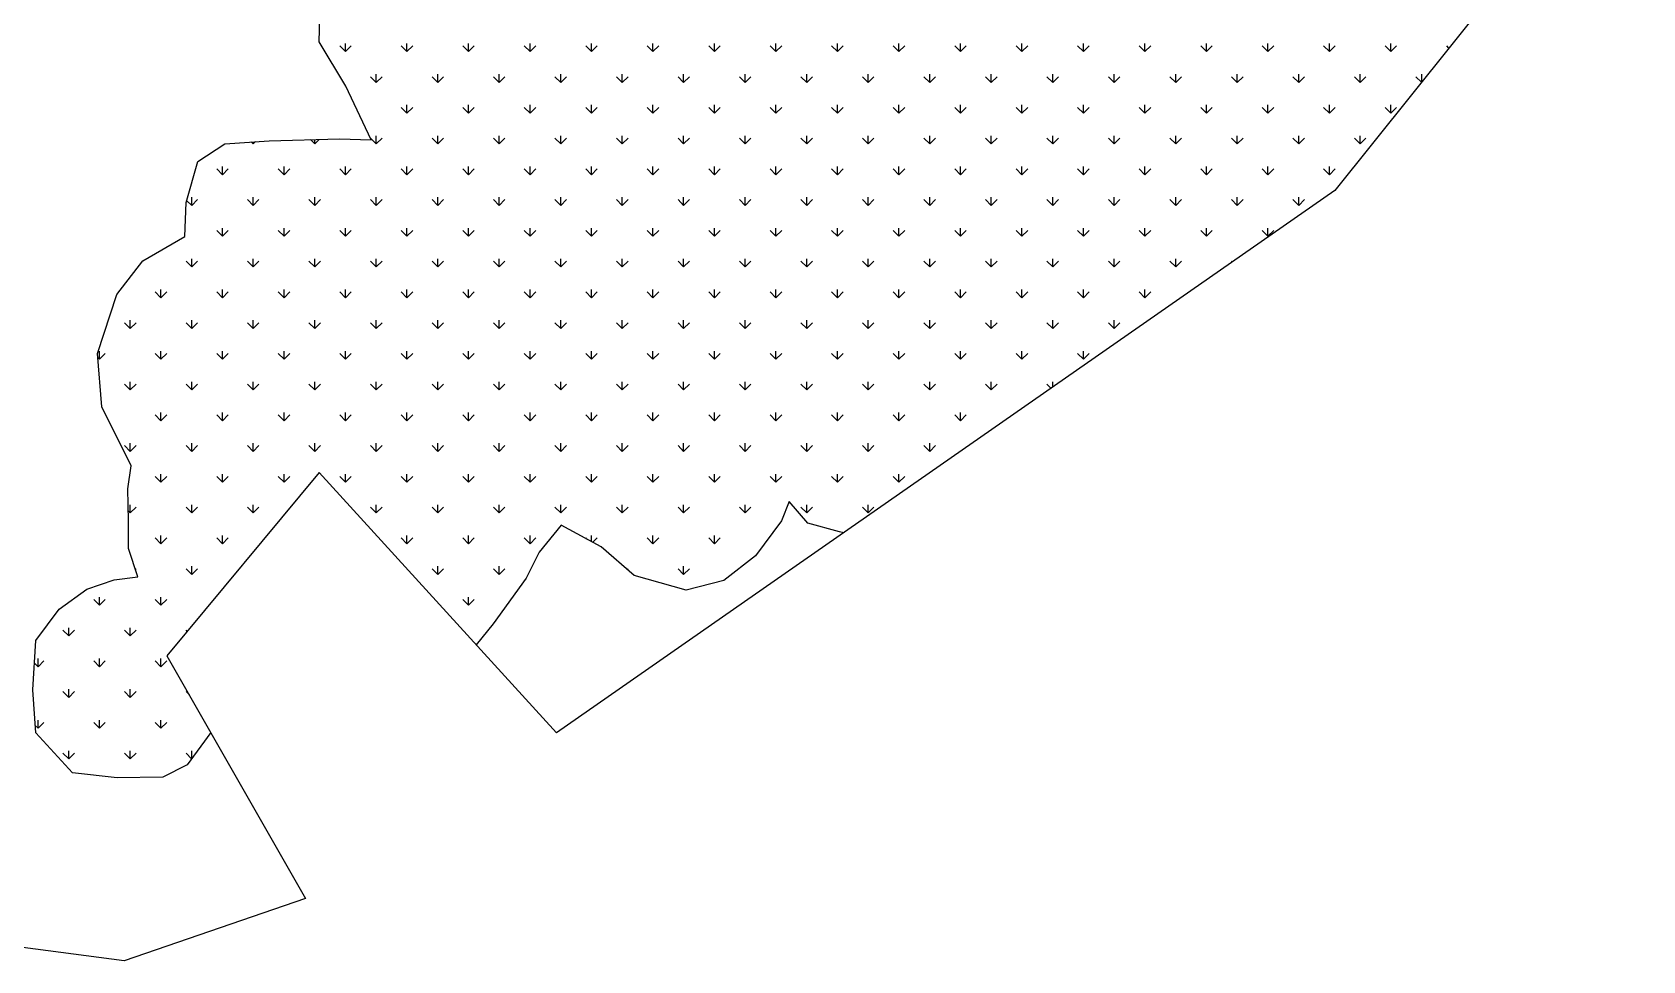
# Model space of a CAD drawing. Header units: feet. Extents: x 359135 to 361265, y 1738813 to 1741261.
# Drawn here: x 360154 to 361265, y 1738813 to 1739454 of the extents above; entities that cross this region are included whole.
import ezdxf

# ---------------------------------------------------------------- set-up
doc = ezdxf.new("R2010")
doc.units = ezdxf.units.FT
doc.header["$MEASUREMENT"] = 0
doc.layers.add('MANGROOVES', color=112, linetype='Continuous')

msp = doc.modelspace()

# ---------------------------------------------------------------- linework, layer by layer
at = {"color": 3}
msp.add_lwpolyline([(360600.1, 1740093.9), (360748.4, 1739960.6), (360781.4, 1739954.8), (360926.2, 1739869.4), (360984.5, 1739871.5), (360987.5, 1739793.9), (361012.6, 1739676.1), (361113.5, 1739676.6), (361122.2, 1739659.5), (361264.9, 1739609.8), (361052.4, 1739344.5), (360515.4, 1738970.3), (360351.7, 1739150), (360246.7, 1739023.5), (360342.2, 1738856.1), (360217.3, 1738813.1), (360047.4, 1738835.5)], dxfattribs=at)
at = {"layer": 'MANGROOVES', "linetype": 'Continuous'}
for p, q in [((360369.9, 1739440.3), (360365.9, 1739444.2)), ((360369.9, 1739440.3), (360369.9, 1739445.9)), ((360369.9, 1739440.3), (360373.9, 1739444.2)), ((360412.3, 1739440.3), (360408.3, 1739444.2)), ((360412.3, 1739440.3), (360412.3, 1739445.9)), ((360412.3, 1739440.3), (360416.3, 1739444.2)), ((360454.8, 1739440.3), (360450.8, 1739444.2)), ((360454.8, 1739440.3), (360454.8, 1739445.9)), ((360454.8, 1739440.3), (360458.7, 1739444.2)), ((360497.2, 1739440.3), (360493.2, 1739444.2)), ((360497.2, 1739440.3), (360497.2, 1739445.9)), ((360497.2, 1739440.3), (360501.2, 1739444.2)), ((360539.6, 1739440.3), (360535.6, 1739444.2)), ((360539.6, 1739440.3), (360539.6, 1739445.9)), ((360539.6, 1739440.3), (360543.6, 1739444.2)), ((360582, 1739440.3), (360578.1, 1739444.2)), ((360582, 1739440.3), (360582, 1739445.9)), ((360582, 1739440.3), (360586, 1739444.2)), ((360624.5, 1739440.3), (360620.5, 1739444.2)), ((360624.5, 1739440.3), (360624.5, 1739445.9)), ((360624.5, 1739440.3), (360628.4, 1739444.2)), ((360666.9, 1739440.3), (360662.9, 1739444.2)), ((360666.9, 1739440.3), (360666.9, 1739445.9)), ((360666.9, 1739440.3), (360670.9, 1739444.2)), ((360709.3, 1739440.3), (360705.3, 1739444.2)), ((360709.3, 1739440.3), (360709.3, 1739445.9)), ((360709.3, 1739440.3), (360713.3, 1739444.2)), ((360751.7, 1739440.3), (360747.8, 1739444.2)), ((360751.7, 1739440.3), (360751.7, 1739445.9)), ((360751.7, 1739440.3), (360755.7, 1739444.2)), ((360794.2, 1739440.3), (360790.2, 1739444.2)), ((360794.2, 1739440.3), (360794.2, 1739445.9)), ((360794.2, 1739440.3), (360798.1, 1739444.2)), ((360836.6, 1739440.3), (360832.6, 1739444.2)), ((360836.6, 1739440.3), (360836.6, 1739445.9)), ((360836.6, 1739440.3), (360840.6, 1739444.2)), ((360879, 1739440.3), (360875, 1739444.2)), ((360879, 1739440.3), (360879, 1739445.9)), ((360879, 1739440.3), (360883, 1739444.2)), ((360921.4, 1739440.3), (360917.5, 1739444.2)), ((360921.4, 1739440.3), (360921.4, 1739445.9)), ((360921.4, 1739440.3), (360925.4, 1739444.2)), ((360963.9, 1739440.3), (360959.9, 1739444.2)), ((360963.9, 1739440.3), (360963.9, 1739445.9)), ((360963.9, 1739440.3), (360967.8, 1739444.2)), ((361006.3, 1739440.3), (361002.3, 1739444.2)), ((361006.3, 1739440.3), (361006.3, 1739445.9)), ((361006.3, 1739440.3), (361010.3, 1739444.2)), ((361048.7, 1739440.3), (361044.7, 1739444.2)), ((361048.7, 1739440.3), (361048.7, 1739445.9)), ((361048.7, 1739440.3), (361052.7, 1739444.2)), ((361091.1, 1739440.3), (361087.2, 1739444.2)), ((361091.1, 1739440.3), (361091.1, 1739445.9)), ((361091.1, 1739440.3), (361095.1, 1739444.2)), ((361131.1, 1739442.7), (361129.6, 1739444.2)), ((361133.6, 1739445.9), (361133.6, 1739445.9)), ((360391.1, 1739419), (360387.1, 1739423)), ((360391.1, 1739419), (360391.1, 1739424.7)), ((360391.1, 1739419), (360395.1, 1739423)), ((360433.5, 1739419), (360429.6, 1739423)), ((360433.5, 1739419), (360433.5, 1739424.7)), ((360433.5, 1739419), (360437.5, 1739423)), ((360476, 1739419), (360472, 1739423)), ((360476, 1739419), (360476, 1739424.7)), ((360476, 1739419), (360479.9, 1739423)), ((360518.4, 1739419), (360514.4, 1739423)), ((360518.4, 1739419), (360518.4, 1739424.7)), ((360518.4, 1739419), (360522.4, 1739423)), ((360560.8, 1739419), (360556.8, 1739423)), ((360560.8, 1739419), (360560.8, 1739424.7)), ((360560.8, 1739419), (360564.8, 1739423)), ((360603.2, 1739419), (360599.3, 1739423)), ((360603.2, 1739419), (360603.2, 1739424.7)), ((360603.2, 1739419), (360607.2, 1739423)), ((360645.7, 1739419), (360641.7, 1739423)), ((360645.7, 1739419), (360645.7, 1739424.7)), ((360645.7, 1739419), (360649.6, 1739423)), ((360688.1, 1739419), (360684.1, 1739423)), ((360688.1, 1739419), (360688.1, 1739424.7)), ((360688.1, 1739419), (360692.1, 1739423)), ((360730.5, 1739419), (360726.5, 1739423)), ((360730.5, 1739419), (360730.5, 1739424.7)), ((360730.5, 1739419), (360734.5, 1739423)), ((360773, 1739419), (360769, 1739423)), ((360773, 1739419), (360773, 1739424.7)), ((360773, 1739419), (360776.9, 1739423)), ((360815.4, 1739419), (360811.4, 1739423)), ((360815.4, 1739419), (360815.4, 1739424.7)), ((360815.4, 1739419), (360819.4, 1739423)), ((360857.8, 1739419), (360853.8, 1739423)), ((360857.8, 1739419), (360857.8, 1739424.7)), ((360857.8, 1739419), (360861.8, 1739423)), ((360900.2, 1739419), (360896.3, 1739423)), ((360900.2, 1739419), (360900.2, 1739424.7)), ((360900.2, 1739419), (360904.2, 1739423)), ((360942.7, 1739419), (360938.7, 1739423)), ((360942.7, 1739419), (360942.7, 1739424.7)), ((360942.7, 1739419), (360946.6, 1739423)), ((360985.1, 1739419), (360981.1, 1739423)), ((360985.1, 1739419), (360985.1, 1739424.7)), ((360985.1, 1739419), (360989.1, 1739423)), ((361027.5, 1739419), (361023.5, 1739423)), ((361027.5, 1739419), (361027.5, 1739424.7)), ((361027.5, 1739419), (361031.5, 1739423)), ((361069.9, 1739419), (361066, 1739423)), ((361069.9, 1739419), (361069.9, 1739424.7)), ((361069.9, 1739419), (361073.9, 1739423)), ((361112.2, 1739419.2), (361108.4, 1739423)), ((361112.4, 1739419.4), (361112.4, 1739424.7)), ((360412.3, 1739397.8), (360408.3, 1739401.8)), ((360412.3, 1739397.8), (360412.3, 1739403.5)), ((360412.3, 1739397.8), (360416.3, 1739401.8)), ((360454.8, 1739397.8), (360450.8, 1739401.8)), ((360454.8, 1739397.8), (360454.8, 1739403.5)), ((360454.8, 1739397.8), (360458.7, 1739401.8)), ((360497.2, 1739397.8), (360493.2, 1739401.8)), ((360497.2, 1739397.8), (360497.2, 1739403.5)), ((360497.2, 1739397.8), (360501.2, 1739401.8)), ((360539.6, 1739397.8), (360535.6, 1739401.8)), ((360539.6, 1739397.8), (360539.6, 1739403.5)), ((360539.6, 1739397.8), (360543.6, 1739401.8)), ((360582, 1739397.8), (360578.1, 1739401.8)), ((360582, 1739397.8), (360582, 1739403.5)), ((360582, 1739397.8), (360586, 1739401.8)), ((360624.5, 1739397.8), (360620.5, 1739401.8)), ((360624.5, 1739397.8), (360624.5, 1739403.5)), ((360624.5, 1739397.8), (360628.4, 1739401.8)), ((360666.9, 1739397.8), (360662.9, 1739401.8)), ((360666.9, 1739397.8), (360666.9, 1739403.5)), ((360666.9, 1739397.8), (360670.9, 1739401.8)), ((360709.3, 1739397.8), (360705.3, 1739401.8)), ((360709.3, 1739397.8), (360709.3, 1739403.5)), ((360709.3, 1739397.8), (360713.3, 1739401.8)), ((360751.7, 1739397.8), (360747.8, 1739401.8)), ((360751.7, 1739397.8), (360751.7, 1739403.5)), ((360751.7, 1739397.8), (360755.7, 1739401.8)), ((360794.2, 1739397.8), (360790.2, 1739401.8)), ((360794.2, 1739397.8), (360794.2, 1739403.5)), ((360794.2, 1739397.8), (360798.1, 1739401.8)), ((360836.6, 1739397.8), (360832.6, 1739401.8)), ((360836.6, 1739397.8), (360836.6, 1739403.5)), ((360836.6, 1739397.8), (360840.6, 1739401.8)), ((360879, 1739397.8), (360875, 1739401.8)), ((360879, 1739397.8), (360879, 1739403.5)), ((360879, 1739397.8), (360883, 1739401.8)), ((360921.4, 1739397.8), (360917.5, 1739401.8)), ((360921.4, 1739397.8), (360921.4, 1739403.5)), ((360921.4, 1739397.8), (360925.4, 1739401.8)), ((360963.9, 1739397.8), (360959.9, 1739401.8)), ((360963.9, 1739397.8), (360963.9, 1739403.5)), ((360963.9, 1739397.8), (360967.8, 1739401.8)), ((361006.3, 1739397.8), (361002.3, 1739401.8)), ((361006.3, 1739397.8), (361006.3, 1739403.5)), ((361006.3, 1739397.8), (361010.3, 1739401.8)), ((361048.7, 1739397.8), (361044.7, 1739401.8)), ((361048.7, 1739397.8), (361048.7, 1739403.5)), ((361048.7, 1739397.8), (361052.7, 1739401.8)), ((361091.1, 1739397.8), (361087.2, 1739401.8)), ((361091.1, 1739397.8), (361091.1, 1739403.5)), ((361091.1, 1739397.8), (361095.1, 1739401.8)), ((360306.3, 1739376.6), (360304.9, 1739378)), ((360306.3, 1739376.6), (360307.8, 1739378.2)), ((360306.3, 1739376.6), (360306.3, 1739378.1)), ((360348.7, 1739376.6), (360345.7, 1739379.6)), ((360348.7, 1739376.6), (360351.8, 1739379.7)), ((360348.7, 1739376.6), (360348.7, 1739379.6)), ((360391.1, 1739376.6), (360387.1, 1739380.6)), ((360391.1, 1739376.6), (360391.1, 1739382.2)), ((360391.1, 1739376.6), (360395.1, 1739380.6)), ((360433.5, 1739376.6), (360429.6, 1739380.6)), ((360433.5, 1739376.6), (360433.5, 1739382.2)), ((360433.5, 1739376.6), (360437.5, 1739380.6)), ((360476, 1739376.6), (360472, 1739380.6)), ((360476, 1739376.6), (360476, 1739382.2)), ((360476, 1739376.6), (360479.9, 1739380.6)), ((360518.4, 1739376.6), (360514.4, 1739380.6)), ((360518.4, 1739376.6), (360518.4, 1739382.2)), ((360518.4, 1739376.6), (360522.4, 1739380.6)), ((360560.8, 1739376.6), (360556.8, 1739380.6)), ((360560.8, 1739376.6), (360560.8, 1739382.2)), ((360560.8, 1739376.6), (360564.8, 1739380.6)), ((360603.2, 1739376.6), (360599.3, 1739380.6)), ((360603.2, 1739376.6), (360603.2, 1739382.2)), ((360603.2, 1739376.6), (360607.2, 1739380.6)), ((360645.7, 1739376.6), (360641.7, 1739380.6)), ((360645.7, 1739376.6), (360645.7, 1739382.2)), ((360645.7, 1739376.6), (360649.6, 1739380.6)), ((360688.1, 1739376.6), (360684.1, 1739380.6)), ((360688.1, 1739376.6), (360688.1, 1739382.2)), ((360688.1, 1739376.6), (360692.1, 1739380.6)), ((360730.5, 1739376.6), (360726.5, 1739380.6)), ((360730.5, 1739376.6), (360730.5, 1739382.2)), ((360730.5, 1739376.6), (360734.5, 1739380.6)), ((360773, 1739376.6), (360769, 1739380.6)), ((360773, 1739376.6), (360773, 1739382.2)), ((360773, 1739376.6), (360776.9, 1739380.6)), ((360815.4, 1739376.6), (360811.4, 1739380.6)), ((360815.4, 1739376.6), (360815.4, 1739382.2)), ((360815.4, 1739376.6), (360819.4, 1739380.6)), ((360857.8, 1739376.6), (360853.8, 1739380.6)), ((360857.8, 1739376.6), (360857.8, 1739382.2)), ((360857.8, 1739376.6), (360861.8, 1739380.6)), ((360900.2, 1739376.6), (360896.3, 1739380.6)), ((360900.2, 1739376.6), (360900.2, 1739382.2)), ((360900.2, 1739376.6), (360904.2, 1739380.6)), ((360942.7, 1739376.6), (360938.7, 1739380.6)), ((360942.7, 1739376.6), (360942.7, 1739382.2)), ((360942.7, 1739376.6), (360946.6, 1739380.6)), ((360985.1, 1739376.6), (360981.1, 1739380.6)), ((360985.1, 1739376.6), (360985.1, 1739382.2)), ((360985.1, 1739376.6), (360989.1, 1739380.6)), ((361027.5, 1739376.6), (361023.5, 1739380.6)), ((361027.5, 1739376.6), (361027.5, 1739382.2)), ((361027.5, 1739376.6), (361031.5, 1739380.6)), ((361069.9, 1739376.6), (361066, 1739380.6)), ((361069.9, 1739376.6), (361069.9, 1739382.2)), ((361069.9, 1739376.6), (361073.9, 1739380.6)), ((360285, 1739355.4), (360281.1, 1739359.4)), ((360285, 1739355.4), (360285, 1739361)), ((360285, 1739355.4), (360289, 1739359.4)), ((360327.5, 1739355.4), (360323.5, 1739359.4)), ((360327.5, 1739355.4), (360327.5, 1739361)), ((360327.5, 1739355.4), (360331.5, 1739359.4)), ((360369.9, 1739355.4), (360365.9, 1739359.4)), ((360369.9, 1739355.4), (360369.9, 1739361)), ((360369.9, 1739355.4), (360373.9, 1739359.4)), ((360412.3, 1739355.4), (360408.3, 1739359.4)), ((360412.3, 1739355.4), (360412.3, 1739361)), ((360412.3, 1739355.4), (360416.3, 1739359.4)), ((360454.8, 1739355.4), (360450.8, 1739359.4)), ((360454.8, 1739355.4), (360454.8, 1739361)), ((360454.8, 1739355.4), (360458.7, 1739359.4)), ((360497.2, 1739355.4), (360493.2, 1739359.4)), ((360497.2, 1739355.4), (360497.2, 1739361)), ((360497.2, 1739355.4), (360501.2, 1739359.4)), ((360539.6, 1739355.4), (360535.6, 1739359.4)), ((360539.6, 1739355.4), (360539.6, 1739361)), ((360539.6, 1739355.4), (360543.6, 1739359.4)), ((360582, 1739355.4), (360578.1, 1739359.4)), ((360582, 1739355.4), (360582, 1739361)), ((360582, 1739355.4), (360586, 1739359.4)), ((360624.5, 1739355.4), (360620.5, 1739359.4)), ((360624.5, 1739355.4), (360624.5, 1739361)), ((360624.5, 1739355.4), (360628.4, 1739359.4)), ((360666.9, 1739355.4), (360662.9, 1739359.4)), ((360666.9, 1739355.4), (360666.9, 1739361)), ((360666.9, 1739355.4), (360670.9, 1739359.4)), ((360709.3, 1739355.4), (360705.3, 1739359.4)), ((360709.3, 1739355.4), (360709.3, 1739361)), ((360709.3, 1739355.4), (360713.3, 1739359.4)), ((360751.7, 1739355.4), (360747.8, 1739359.4)), ((360751.7, 1739355.4), (360751.7, 1739361)), ((360751.7, 1739355.4), (360755.7, 1739359.4)), ((360794.2, 1739355.4), (360790.2, 1739359.4)), ((360794.2, 1739355.4), (360794.2, 1739361)), ((360794.2, 1739355.4), (360798.1, 1739359.4)), ((360836.6, 1739355.4), (360832.6, 1739359.4)), ((360836.6, 1739355.4), (360836.6, 1739361)), ((360836.6, 1739355.4), (360840.6, 1739359.4)), ((360879, 1739355.4), (360875, 1739359.4)), ((360879, 1739355.4), (360879, 1739361)), ((360879, 1739355.4), (360883, 1739359.4)), ((360921.4, 1739355.4), (360917.5, 1739359.4)), ((360921.4, 1739355.4), (360921.4, 1739361)), ((360921.4, 1739355.4), (360925.4, 1739359.4)), ((360963.9, 1739355.4), (360959.9, 1739359.4)), ((360963.9, 1739355.4), (360963.9, 1739361)), ((360963.9, 1739355.4), (360967.8, 1739359.4)), ((361006.3, 1739355.4), (361002.3, 1739359.4)), ((361006.3, 1739355.4), (361006.3, 1739361)), ((361006.3, 1739355.4), (361010.3, 1739359.4)), ((361048.7, 1739355.4), (361044.7, 1739359.4)), ((361048.7, 1739355.4), (361048.7, 1739361)), ((361048.7, 1739355.4), (361052.7, 1739359.4)), ((360263.8, 1739334.2), (360260.3, 1739337.7)), ((360263.8, 1739334.2), (360263.8, 1739339.8)), ((360263.8, 1739334.2), (360267.8, 1739338.2)), ((360306.3, 1739334.2), (360302.3, 1739338.2)), ((360306.3, 1739334.2), (360306.3, 1739339.8)), ((360306.3, 1739334.2), (360310.2, 1739338.2)), ((360348.7, 1739334.2), (360344.7, 1739338.2)), ((360348.7, 1739334.2), (360348.7, 1739339.8)), ((360348.7, 1739334.2), (360352.7, 1739338.2)), ((360391.1, 1739334.2), (360387.1, 1739338.2)), ((360391.1, 1739334.2), (360391.1, 1739339.8)), ((360391.1, 1739334.2), (360395.1, 1739338.2)), ((360433.5, 1739334.2), (360429.6, 1739338.2)), ((360433.5, 1739334.2), (360433.5, 1739339.8)), ((360433.5, 1739334.2), (360437.5, 1739338.2)), ((360476, 1739334.2), (360472, 1739338.2)), ((360476, 1739334.2), (360476, 1739339.8)), ((360476, 1739334.2), (360479.9, 1739338.2)), ((360518.4, 1739334.2), (360514.4, 1739338.2)), ((360518.4, 1739334.2), (360518.4, 1739339.8)), ((360518.4, 1739334.2), (360522.4, 1739338.2)), ((360560.8, 1739334.2), (360556.8, 1739338.2)), ((360560.8, 1739334.2), (360560.8, 1739339.8)), ((360560.8, 1739334.2), (360564.8, 1739338.2)), ((360603.2, 1739334.2), (360599.3, 1739338.2)), ((360603.2, 1739334.2), (360603.2, 1739339.8)), ((360603.2, 1739334.2), (360607.2, 1739338.2)), ((360645.7, 1739334.2), (360641.7, 1739338.2)), ((360645.7, 1739334.2), (360645.7, 1739339.8)), ((360645.7, 1739334.2), (360649.6, 1739338.2)), ((360688.1, 1739334.2), (360684.1, 1739338.2)), ((360688.1, 1739334.2), (360688.1, 1739339.8)), ((360688.1, 1739334.2), (360692.1, 1739338.2)), ((360730.5, 1739334.2), (360726.5, 1739338.2)), ((360730.5, 1739334.2), (360730.5, 1739339.8)), ((360730.5, 1739334.2), (360734.5, 1739338.2)), ((360773, 1739334.2), (360769, 1739338.2)), ((360773, 1739334.2), (360773, 1739339.8)), ((360773, 1739334.2), (360776.9, 1739338.2)), ((360815.4, 1739334.2), (360811.4, 1739338.2)), ((360815.4, 1739334.2), (360815.4, 1739339.8)), ((360815.4, 1739334.2), (360819.4, 1739338.2)), ((360857.8, 1739334.2), (360853.8, 1739338.2)), ((360857.8, 1739334.2), (360857.8, 1739339.8)), ((360857.8, 1739334.2), (360861.8, 1739338.2)), ((360900.2, 1739334.2), (360896.3, 1739338.2)), ((360900.2, 1739334.2), (360900.2, 1739339.8)), ((360900.2, 1739334.2), (360904.2, 1739338.2)), ((360942.7, 1739334.2), (360938.7, 1739338.2)), ((360942.7, 1739334.2), (360942.7, 1739339.8)), ((360942.7, 1739334.2), (360946.6, 1739338.2)), ((360985.1, 1739334.2), (360981.1, 1739338.2)), ((360985.1, 1739334.2), (360985.1, 1739339.8)), ((360985.1, 1739334.2), (360989.1, 1739338.2)), ((361027.5, 1739334.2), (361023.5, 1739338.2)), ((361027.5, 1739334.2), (361027.5, 1739339.8)), ((361027.5, 1739334.2), (361031.5, 1739338.2)), ((360285, 1739313), (360285, 1739318.6)), ((360327.5, 1739313), (360327.5, 1739318.6)), ((360369.9, 1739313), (360369.9, 1739318.6)), ((360412.3, 1739313), (360412.3, 1739318.6)), ((360454.8, 1739313), (360454.8, 1739318.6)), ((360497.2, 1739313), (360497.2, 1739318.6)), ((360539.6, 1739313), (360539.6, 1739318.6)), ((360582, 1739313), (360582, 1739318.6)), ((360624.5, 1739313), (360624.5, 1739318.6)), ((360666.9, 1739313), (360666.9, 1739318.6)), ((360709.3, 1739313), (360709.3, 1739318.6)), ((360751.7, 1739313), (360751.7, 1739318.6)), ((360794.2, 1739313), (360794.2, 1739318.6)), ((360836.6, 1739313), (360836.6, 1739318.6)), ((360879, 1739313), (360879, 1739318.6)), ((360921.4, 1739313), (360921.4, 1739318.6)), ((360963.9, 1739313), (360963.9, 1739318.6)), ((361006.3, 1739313), (361006.3, 1739318.6)), ((360285, 1739313), (360281.1, 1739317)), ((360285, 1739313), (360289, 1739317)), ((360327.5, 1739313), (360323.5, 1739317)), ((360327.5, 1739313), (360331.5, 1739317)), ((360369.9, 1739313), (360365.9, 1739317)), ((360369.9, 1739313), (360373.9, 1739317)), ((360412.3, 1739313), (360408.3, 1739317)), ((360412.3, 1739313), (360416.3, 1739317)), ((360454.8, 1739313), (360450.8, 1739317)), ((360454.8, 1739313), (360458.7, 1739317)), ((360497.2, 1739313), (360493.2, 1739317)), ((360497.2, 1739313), (360501.2, 1739317)), ((360539.6, 1739313), (360535.6, 1739317)), ((360539.6, 1739313), (360543.6, 1739317)), ((360582, 1739313), (360578.1, 1739317)), ((360582, 1739313), (360586, 1739317)), ((360624.5, 1739313), (360620.5, 1739317)), ((360624.5, 1739313), (360628.4, 1739317)), ((360666.9, 1739313), (360662.9, 1739317)), ((360666.9, 1739313), (360670.9, 1739317)), ((360709.3, 1739313), (360705.3, 1739317)), ((360709.3, 1739313), (360713.3, 1739317)), ((360751.7, 1739313), (360747.8, 1739317)), ((360751.7, 1739313), (360755.7, 1739317)), ((360794.2, 1739313), (360790.2, 1739317)), ((360794.2, 1739313), (360798.1, 1739317)), ((360836.6, 1739313), (360832.6, 1739317)), ((360836.6, 1739313), (360840.6, 1739317)), ((360879, 1739313), (360875, 1739317)), ((360879, 1739313), (360883, 1739317)), ((360921.4, 1739313), (360917.5, 1739317)), ((360921.4, 1739313), (360925.4, 1739317)), ((360963.9, 1739313), (360959.9, 1739317)), ((360963.9, 1739313), (360967.8, 1739317)), ((361006.3, 1739313), (361002.3, 1739317)), ((361006.3, 1739313), (361010.3, 1739317)), ((360263.8, 1739291.8), (360263.8, 1739297.4)), ((360306.3, 1739291.8), (360306.3, 1739297.4)), ((360348.7, 1739291.8), (360348.7, 1739297.4)), ((360391.1, 1739291.8), (360391.1, 1739297.4)), ((360433.5, 1739291.8), (360433.5, 1739297.4)), ((360476, 1739291.8), (360476, 1739297.4)), ((360518.4, 1739291.8), (360518.4, 1739297.4)), ((360560.8, 1739291.8), (360560.8, 1739297.4)), ((360603.2, 1739291.8), (360603.2, 1739297.4)), ((360645.7, 1739291.8), (360645.7, 1739297.4)), ((360688.1, 1739291.8), (360688.1, 1739297.4)), ((360730.5, 1739291.8), (360730.5, 1739297.4)), ((360773, 1739291.8), (360773, 1739297.4)), ((360815.4, 1739291.8), (360815.4, 1739297.4)), ((360857.8, 1739291.8), (360857.8, 1739297.4)), ((360900.2, 1739291.8), (360900.2, 1739297.4)), ((360942.7, 1739291.8), (360942.7, 1739297.4)), ((360263.8, 1739291.8), (360259.9, 1739295.7)), ((360263.8, 1739291.8), (360267.8, 1739295.7)), ((360306.3, 1739291.8), (360302.3, 1739295.7)), ((360306.3, 1739291.8), (360310.2, 1739295.7)), ((360348.7, 1739291.8), (360344.7, 1739295.7)), ((360348.7, 1739291.8), (360352.7, 1739295.7)), ((360391.1, 1739291.8), (360387.1, 1739295.7)), ((360391.1, 1739291.8), (360395.1, 1739295.7)), ((360433.5, 1739291.8), (360429.6, 1739295.7)), ((360433.5, 1739291.8), (360437.5, 1739295.7)), ((360476, 1739291.8), (360472, 1739295.7)), ((360476, 1739291.8), (360479.9, 1739295.7)), ((360518.4, 1739291.8), (360514.4, 1739295.7)), ((360518.4, 1739291.8), (360522.4, 1739295.7)), ((360560.8, 1739291.8), (360556.8, 1739295.7)), ((360560.8, 1739291.8), (360564.8, 1739295.7)), ((360603.2, 1739291.8), (360599.3, 1739295.7)), ((360603.2, 1739291.8), (360607.2, 1739295.7)), ((360645.7, 1739291.8), (360641.7, 1739295.7)), ((360645.7, 1739291.8), (360649.6, 1739295.7)), ((360688.1, 1739291.8), (360684.1, 1739295.7)), ((360688.1, 1739291.8), (360692.1, 1739295.7)), ((360730.5, 1739291.8), (360726.5, 1739295.7)), ((360730.5, 1739291.8), (360734.5, 1739295.7)), ((360773, 1739291.8), (360769, 1739295.7)), ((360773, 1739291.8), (360776.9, 1739295.7)), ((360815.4, 1739291.8), (360811.4, 1739295.7)), ((360815.4, 1739291.8), (360819.4, 1739295.7)), ((360857.8, 1739291.8), (360853.8, 1739295.7)), ((360857.8, 1739291.8), (360861.8, 1739295.7)), ((360900.2, 1739291.8), (360896.3, 1739295.7)), ((360900.2, 1739291.8), (360904.2, 1739295.7)), ((360942.7, 1739291.8), (360938.7, 1739295.7)), ((360942.7, 1739291.8), (360946.6, 1739295.7)), ((360981.6, 1739295.2), (360981.1, 1739295.7)), ((360242.6, 1739270.5), (360238.6, 1739274.5)), ((360242.6, 1739270.6), (360242.6, 1739276.2)), ((360242.6, 1739270.5), (360246.6, 1739274.5)), ((360285, 1739270.5), (360281.1, 1739274.5)), ((360285, 1739270.6), (360285, 1739276.2)), ((360285, 1739270.5), (360289, 1739274.5)), ((360327.5, 1739270.5), (360323.5, 1739274.5)), ((360327.5, 1739270.6), (360327.5, 1739276.2)), ((360327.5, 1739270.5), (360331.5, 1739274.5)), ((360369.9, 1739270.5), (360365.9, 1739274.5)), ((360369.9, 1739270.6), (360369.9, 1739276.2)), ((360369.9, 1739270.5), (360373.9, 1739274.5)), ((360412.3, 1739270.5), (360408.3, 1739274.5)), ((360412.3, 1739270.6), (360412.3, 1739276.2)), ((360412.3, 1739270.5), (360416.3, 1739274.5)), ((360454.8, 1739270.5), (360450.8, 1739274.5)), ((360454.8, 1739270.6), (360454.8, 1739276.2)), ((360454.8, 1739270.5), (360458.7, 1739274.5)), ((360497.2, 1739270.5), (360493.2, 1739274.5)), ((360497.2, 1739270.6), (360497.2, 1739276.2)), ((360497.2, 1739270.5), (360501.2, 1739274.5)), ((360539.6, 1739270.5), (360535.6, 1739274.5)), ((360539.6, 1739270.6), (360539.6, 1739276.2)), ((360539.6, 1739270.5), (360543.6, 1739274.5)), ((360582, 1739270.5), (360578.1, 1739274.5)), ((360582, 1739270.6), (360582, 1739276.2)), ((360582, 1739270.5), (360586, 1739274.5)), ((360624.5, 1739270.5), (360620.5, 1739274.5)), ((360624.5, 1739270.6), (360624.5, 1739276.2)), ((360624.5, 1739270.5), (360628.4, 1739274.5)), ((360666.9, 1739270.5), (360662.9, 1739274.5)), ((360666.9, 1739270.6), (360666.9, 1739276.2)), ((360666.9, 1739270.5), (360670.9, 1739274.5)), ((360709.3, 1739270.5), (360705.3, 1739274.5)), ((360709.3, 1739270.6), (360709.3, 1739276.2)), ((360709.3, 1739270.5), (360713.3, 1739274.5)), ((360751.7, 1739270.5), (360747.8, 1739274.5)), ((360751.7, 1739270.6), (360751.7, 1739276.2)), ((360751.7, 1739270.5), (360755.7, 1739274.5)), ((360794.2, 1739270.5), (360790.2, 1739274.5)), ((360794.2, 1739270.6), (360794.2, 1739276.2)), ((360794.2, 1739270.5), (360798.1, 1739274.5)), ((360836.6, 1739270.5), (360832.6, 1739274.5)), ((360836.6, 1739270.6), (360836.6, 1739276.2)), ((360836.6, 1739270.5), (360840.6, 1739274.5)), ((360879, 1739270.5), (360875, 1739274.5)), ((360879, 1739270.6), (360879, 1739276.2)), ((360879, 1739270.5), (360883, 1739274.5)), ((360921.4, 1739270.5), (360917.5, 1739274.5)), ((360921.4, 1739270.6), (360921.4, 1739276.2)), ((360921.4, 1739270.5), (360925.4, 1739274.5)), ((360221.4, 1739249.3), (360217.4, 1739253.3)), ((360221.4, 1739249.3), (360221.4, 1739255)), ((360221.4, 1739249.3), (360225.4, 1739253.3)), ((360263.8, 1739249.3), (360259.9, 1739253.3)), ((360263.8, 1739249.3), (360263.8, 1739255)), ((360263.8, 1739249.3), (360267.8, 1739253.3)), ((360306.3, 1739249.3), (360302.3, 1739253.3)), ((360306.3, 1739249.3), (360306.3, 1739255)), ((360306.3, 1739249.3), (360310.2, 1739253.3)), ((360348.7, 1739249.3), (360344.7, 1739253.3)), ((360348.7, 1739249.3), (360348.7, 1739255)), ((360348.7, 1739249.3), (360352.7, 1739253.3)), ((360391.1, 1739249.3), (360387.1, 1739253.3)), ((360391.1, 1739249.3), (360391.1, 1739255)), ((360391.1, 1739249.3), (360395.1, 1739253.3)), ((360433.5, 1739249.3), (360429.6, 1739253.3)), ((360433.5, 1739249.3), (360433.5, 1739255)), ((360433.5, 1739249.3), (360437.5, 1739253.3)), ((360476, 1739249.3), (360472, 1739253.3)), ((360476, 1739249.3), (360476, 1739255)), ((360476, 1739249.3), (360479.9, 1739253.3)), ((360518.4, 1739249.3), (360514.4, 1739253.3)), ((360518.4, 1739249.3), (360518.4, 1739255)), ((360518.4, 1739249.3), (360522.4, 1739253.3)), ((360560.8, 1739249.3), (360556.8, 1739253.3)), ((360560.8, 1739249.3), (360560.8, 1739255)), ((360560.8, 1739249.3), (360564.8, 1739253.3)), ((360603.2, 1739249.3), (360599.3, 1739253.3)), ((360603.2, 1739249.3), (360603.2, 1739255)), ((360603.2, 1739249.3), (360607.2, 1739253.3)), ((360645.7, 1739249.3), (360641.7, 1739253.3)), ((360645.7, 1739249.3), (360645.7, 1739255)), ((360645.7, 1739249.3), (360649.6, 1739253.3)), ((360688.1, 1739249.3), (360684.1, 1739253.3)), ((360688.1, 1739249.3), (360688.1, 1739255)), ((360688.1, 1739249.3), (360692.1, 1739253.3)), ((360730.5, 1739249.3), (360726.5, 1739253.3)), ((360730.5, 1739249.3), (360730.5, 1739255)), ((360730.5, 1739249.3), (360734.5, 1739253.3)), ((360773, 1739249.3), (360769, 1739253.3)), ((360773, 1739249.3), (360773, 1739255)), ((360773, 1739249.3), (360776.9, 1739253.3)), ((360815.4, 1739249.3), (360811.4, 1739253.3)), ((360815.4, 1739249.3), (360815.4, 1739255)), ((360815.4, 1739249.3), (360819.4, 1739253.3)), ((360857.8, 1739249.3), (360853.8, 1739253.3)), ((360857.8, 1739249.3), (360857.8, 1739255)), ((360857.8, 1739249.3), (360861.8, 1739253.3)), ((360900.2, 1739249.3), (360896.3, 1739253.3)), ((360900.2, 1739249.3), (360900.2, 1739255)), ((360900.2, 1739249.3), (360904.2, 1739253.3)), ((360200.2, 1739228.1), (360200.2, 1739233.7)), ((360200.2, 1739228.1), (360204.2, 1739232.1)), ((360242.6, 1739228.1), (360238.6, 1739232.1)), ((360242.6, 1739228.1), (360242.6, 1739233.7)), ((360242.6, 1739228.1), (360246.6, 1739232.1)), ((360285, 1739228.1), (360281.1, 1739232.1)), ((360285, 1739228.1), (360285, 1739233.7)), ((360285, 1739228.1), (360289, 1739232.1)), ((360327.5, 1739228.1), (360323.5, 1739232.1)), ((360327.5, 1739228.1), (360327.5, 1739233.7)), ((360327.5, 1739228.1), (360331.5, 1739232.1)), ((360369.9, 1739228.1), (360365.9, 1739232.1)), ((360369.9, 1739228.1), (360369.9, 1739233.7)), ((360369.9, 1739228.1), (360373.9, 1739232.1)), ((360412.3, 1739228.1), (360408.3, 1739232.1)), ((360412.3, 1739228.1), (360412.3, 1739233.7)), ((360412.3, 1739228.1), (360416.3, 1739232.1)), ((360454.8, 1739228.1), (360450.8, 1739232.1)), ((360454.8, 1739228.1), (360454.8, 1739233.7)), ((360454.8, 1739228.1), (360458.7, 1739232.1)), ((360497.2, 1739228.1), (360493.2, 1739232.1)), ((360497.2, 1739228.1), (360497.2, 1739233.7)), ((360497.2, 1739228.1), (360501.2, 1739232.1)), ((360539.6, 1739228.1), (360535.6, 1739232.1)), ((360539.6, 1739228.1), (360539.6, 1739233.7)), ((360539.6, 1739228.1), (360543.6, 1739232.1)), ((360582, 1739228.1), (360578.1, 1739232.1)), ((360582, 1739228.1), (360582, 1739233.7)), ((360582, 1739228.1), (360586, 1739232.1)), ((360624.5, 1739228.1), (360620.5, 1739232.1)), ((360624.5, 1739228.1), (360624.5, 1739233.7)), ((360624.5, 1739228.1), (360628.4, 1739232.1)), ((360666.9, 1739228.1), (360662.9, 1739232.1)), ((360666.9, 1739228.1), (360666.9, 1739233.7)), ((360666.9, 1739228.1), (360670.9, 1739232.1)), ((360709.3, 1739228.1), (360705.3, 1739232.1)), ((360709.3, 1739228.1), (360709.3, 1739233.7)), ((360709.3, 1739228.1), (360713.3, 1739232.1)), ((360751.7, 1739228.1), (360747.8, 1739232.1)), ((360751.7, 1739228.1), (360751.7, 1739233.7)), ((360751.7, 1739228.1), (360755.7, 1739232.1)), ((360794.2, 1739228.1), (360790.2, 1739232.1)), ((360794.2, 1739228.1), (360794.2, 1739233.7)), ((360794.2, 1739228.1), (360798.1, 1739232.1)), ((360836.6, 1739228.1), (360832.6, 1739232.1)), ((360836.6, 1739228.1), (360836.6, 1739233.7)), ((360836.6, 1739228.1), (360840.6, 1739232.1)), ((360879, 1739228.1), (360875, 1739232.1)), ((360879, 1739228.1), (360879, 1739233.7)), ((360879, 1739228.1), (360883, 1739232.1)), ((360200.2, 1739228.1), (360198.9, 1739229.4)), ((360221.4, 1739206.9), (360217.4, 1739210.9)), ((360221.4, 1739206.9), (360221.4, 1739212.5)), ((360221.4, 1739206.9), (360225.4, 1739210.9)), ((360263.8, 1739206.9), (360259.9, 1739210.9)), ((360263.8, 1739206.9), (360263.8, 1739212.5)), ((360263.8, 1739206.9), (360267.8, 1739210.9)), ((360306.3, 1739206.9), (360302.3, 1739210.9)), ((360306.3, 1739206.9), (360306.3, 1739212.5)), ((360306.3, 1739206.9), (360310.2, 1739210.9)), ((360348.7, 1739206.9), (360344.7, 1739210.9)), ((360348.7, 1739206.9), (360348.7, 1739212.5)), ((360348.7, 1739206.9), (360352.7, 1739210.9)), ((360391.1, 1739206.9), (360387.1, 1739210.9)), ((360391.1, 1739206.9), (360391.1, 1739212.5)), ((360391.1, 1739206.9), (360395.1, 1739210.9)), ((360433.5, 1739206.9), (360429.6, 1739210.9)), ((360433.5, 1739206.9), (360433.5, 1739212.5)), ((360433.5, 1739206.9), (360437.5, 1739210.9)), ((360476, 1739206.9), (360472, 1739210.9)), ((360476, 1739206.9), (360476, 1739212.5)), ((360476, 1739206.9), (360479.9, 1739210.9)), ((360518.4, 1739206.9), (360514.4, 1739210.9)), ((360518.4, 1739206.9), (360518.4, 1739212.5)), ((360518.4, 1739206.9), (360522.4, 1739210.9)), ((360560.8, 1739206.9), (360556.8, 1739210.9)), ((360560.8, 1739206.9), (360560.8, 1739212.5)), ((360560.8, 1739206.9), (360564.8, 1739210.9)), ((360603.2, 1739206.9), (360599.3, 1739210.9)), ((360603.2, 1739206.9), (360603.2, 1739212.5)), ((360603.2, 1739206.9), (360607.2, 1739210.9)), ((360645.7, 1739206.9), (360641.7, 1739210.9)), ((360645.7, 1739206.9), (360645.7, 1739212.5)), ((360645.7, 1739206.9), (360649.6, 1739210.9)), ((360688.1, 1739206.9), (360684.1, 1739210.9)), ((360688.1, 1739206.9), (360688.1, 1739212.5)), ((360688.1, 1739206.9), (360692.1, 1739210.9)), ((360730.5, 1739206.9), (360726.5, 1739210.9)), ((360730.5, 1739206.9), (360730.5, 1739212.5)), ((360730.5, 1739206.9), (360734.5, 1739210.9)), ((360773, 1739206.9), (360769, 1739210.9)), ((360773, 1739206.9), (360773, 1739212.5)), ((360773, 1739206.9), (360776.9, 1739210.9)), ((360815.4, 1739206.9), (360811.4, 1739210.9)), ((360815.4, 1739206.9), (360815.4, 1739212.5)), ((360815.4, 1739206.9), (360819.4, 1739210.9)), ((360856.6, 1739208.1), (360853.8, 1739210.9)), ((360857.8, 1739208.9), (360857.8, 1739212.5)), ((360242.6, 1739185.7), (360238.6, 1739189.7)), ((360242.6, 1739185.7), (360242.6, 1739191.3)), ((360242.6, 1739185.7), (360246.6, 1739189.7)), ((360285, 1739185.7), (360281.1, 1739189.7)), ((360285, 1739185.7), (360285, 1739191.3)), ((360285, 1739185.7), (360289, 1739189.7)), ((360327.5, 1739185.7), (360323.5, 1739189.7)), ((360327.5, 1739185.7), (360327.5, 1739191.3)), ((360327.5, 1739185.7), (360331.5, 1739189.7)), ((360369.9, 1739185.7), (360365.9, 1739189.7)), ((360369.9, 1739185.7), (360369.9, 1739191.3)), ((360369.9, 1739185.7), (360373.9, 1739189.7)), ((360412.3, 1739185.7), (360408.3, 1739189.7)), ((360412.3, 1739185.7), (360412.3, 1739191.3)), ((360412.3, 1739185.7), (360416.3, 1739189.7)), ((360454.8, 1739185.7), (360450.8, 1739189.7)), ((360454.8, 1739185.7), (360454.8, 1739191.3)), ((360454.8, 1739185.7), (360458.7, 1739189.7)), ((360497.2, 1739185.7), (360493.2, 1739189.7)), ((360497.2, 1739185.7), (360497.2, 1739191.3)), ((360497.2, 1739185.7), (360501.2, 1739189.7)), ((360539.6, 1739185.7), (360535.6, 1739189.7)), ((360539.6, 1739185.7), (360539.6, 1739191.3)), ((360539.6, 1739185.7), (360543.6, 1739189.7)), ((360582, 1739185.7), (360578.1, 1739189.7)), ((360582, 1739185.7), (360582, 1739191.3)), ((360582, 1739185.7), (360586, 1739189.7)), ((360624.5, 1739185.7), (360620.5, 1739189.7)), ((360624.5, 1739185.7), (360624.5, 1739191.3)), ((360624.5, 1739185.7), (360628.4, 1739189.7)), ((360666.9, 1739185.7), (360662.9, 1739189.7)), ((360666.9, 1739185.7), (360666.9, 1739191.3)), ((360666.9, 1739185.7), (360670.9, 1739189.7)), ((360709.3, 1739185.7), (360705.3, 1739189.7)), ((360709.3, 1739185.7), (360709.3, 1739191.3)), ((360709.3, 1739185.7), (360713.3, 1739189.7)), ((360751.7, 1739185.7), (360747.8, 1739189.7)), ((360751.7, 1739185.7), (360751.7, 1739191.3)), ((360751.7, 1739185.7), (360755.7, 1739189.7)), ((360794.2, 1739185.7), (360790.2, 1739189.7)), ((360794.2, 1739185.7), (360794.2, 1739191.3)), ((360794.2, 1739185.7), (360798.1, 1739189.7)), ((360221.4, 1739164.5), (360217.4, 1739168.5)), ((360221.4, 1739164.5), (360221.4, 1739170.1)), ((360221.4, 1739164.5), (360225.4, 1739168.5)), ((360263.8, 1739164.5), (360259.9, 1739168.5)), ((360263.8, 1739164.5), (360263.8, 1739170.1)), ((360263.8, 1739164.5), (360267.8, 1739168.5)), ((360306.3, 1739164.5), (360302.3, 1739168.5)), ((360306.3, 1739164.5), (360306.3, 1739170.1)), ((360306.3, 1739164.5), (360310.2, 1739168.5)), ((360348.7, 1739164.5), (360344.7, 1739168.5)), ((360348.7, 1739164.5), (360348.7, 1739170.1)), ((360348.7, 1739164.5), (360352.7, 1739168.5)), ((360391.1, 1739164.5), (360387.1, 1739168.5)), ((360391.1, 1739164.5), (360391.1, 1739170.1)), ((360391.1, 1739164.5), (360395.1, 1739168.5)), ((360433.5, 1739164.5), (360429.6, 1739168.5)), ((360433.5, 1739164.5), (360433.5, 1739170.1)), ((360433.5, 1739164.5), (360437.5, 1739168.5)), ((360476, 1739164.5), (360472, 1739168.5)), ((360476, 1739164.5), (360476, 1739170.1)), ((360476, 1739164.5), (360479.9, 1739168.5)), ((360518.4, 1739164.5), (360514.4, 1739168.5)), ((360518.4, 1739164.5), (360518.4, 1739170.1)), ((360518.4, 1739164.5), (360522.4, 1739168.5)), ((360560.8, 1739164.5), (360556.8, 1739168.5)), ((360560.8, 1739164.5), (360560.8, 1739170.1)), ((360560.8, 1739164.5), (360564.8, 1739168.5)), ((360603.2, 1739164.5), (360599.3, 1739168.5)), ((360603.2, 1739164.5), (360603.2, 1739170.1)), ((360603.2, 1739164.5), (360607.2, 1739168.5)), ((360645.7, 1739164.5), (360641.7, 1739168.5)), ((360645.7, 1739164.5), (360645.7, 1739170.1)), ((360645.7, 1739164.5), (360649.6, 1739168.5)), ((360688.1, 1739164.5), (360684.1, 1739168.5)), ((360688.1, 1739164.5), (360688.1, 1739170.1)), ((360688.1, 1739164.5), (360692.1, 1739168.5)), ((360730.5, 1739164.5), (360726.5, 1739168.5)), ((360730.5, 1739164.5), (360730.5, 1739170.1)), ((360730.5, 1739164.5), (360734.5, 1739168.5)), ((360773, 1739164.5), (360769, 1739168.5)), ((360773, 1739164.5), (360773, 1739170.1)), ((360773, 1739164.5), (360776.9, 1739168.5)), ((360242.6, 1739143.3), (360238.6, 1739147.2)), ((360242.6, 1739143.3), (360242.6, 1739148.9)), ((360242.6, 1739143.3), (360246.6, 1739147.2)), ((360285, 1739143.3), (360281.1, 1739147.2)), ((360285, 1739143.3), (360285, 1739148.9)), ((360285, 1739143.3), (360289, 1739147.2)), ((360327.5, 1739143.3), (360323.5, 1739147.2)), ((360327.5, 1739143.3), (360327.5, 1739148.9)), ((360327.5, 1739143.3), (360331.5, 1739147.2)), ((360369.9, 1739143.3), (360365.9, 1739147.2)), ((360369.9, 1739143.3), (360369.9, 1739148.9)), ((360369.9, 1739143.3), (360373.9, 1739147.2)), ((360412.3, 1739143.3), (360408.3, 1739147.2)), ((360412.3, 1739143.3), (360412.3, 1739148.9)), ((360412.3, 1739143.3), (360416.3, 1739147.2)), ((360454.8, 1739143.3), (360450.8, 1739147.2)), ((360454.8, 1739143.3), (360454.8, 1739148.9)), ((360454.8, 1739143.3), (360458.7, 1739147.2)), ((360497.2, 1739143.3), (360493.2, 1739147.2)), ((360497.2, 1739143.3), (360497.2, 1739148.9)), ((360497.2, 1739143.3), (360501.2, 1739147.2)), ((360539.6, 1739143.3), (360535.6, 1739147.2)), ((360539.6, 1739143.3), (360539.6, 1739148.9)), ((360539.6, 1739143.3), (360543.6, 1739147.2)), ((360582, 1739143.3), (360578.1, 1739147.2)), ((360582, 1739143.3), (360582, 1739148.9)), ((360582, 1739143.3), (360586, 1739147.2)), ((360624.5, 1739143.3), (360620.5, 1739147.2)), ((360624.5, 1739143.3), (360624.5, 1739148.9)), ((360624.5, 1739143.3), (360628.4, 1739147.2)), ((360666.9, 1739143.3), (360662.9, 1739147.2)), ((360666.9, 1739143.3), (360666.9, 1739148.9)), ((360666.9, 1739143.3), (360670.9, 1739147.2)), ((360709.3, 1739143.3), (360705.3, 1739147.2)), ((360709.3, 1739143.3), (360709.3, 1739148.9)), ((360709.3, 1739143.3), (360713.3, 1739147.2)), ((360751.7, 1739143.3), (360747.8, 1739147.2)), ((360751.7, 1739143.3), (360751.7, 1739148.9)), ((360751.7, 1739143.3), (360755.7, 1739147.2)), ((360221.4, 1739122.1), (360220, 1739123.4)), ((360221.4, 1739122.1), (360221.4, 1739127.7)), ((360221.4, 1739122.1), (360225.4, 1739126)), ((360263.8, 1739122.1), (360259.9, 1739126)), ((360263.8, 1739122.1), (360263.8, 1739127.7)), ((360263.8, 1739122.1), (360267.8, 1739126)), ((360306.3, 1739122.1), (360302.3, 1739126)), ((360306.3, 1739122.1), (360306.3, 1739127.7)), ((360306.3, 1739122.1), (360310.2, 1739126)), ((360391.1, 1739122.1), (360387.1, 1739126)), ((360391.1, 1739122.1), (360391.1, 1739127.7)), ((360391.1, 1739122.1), (360395.1, 1739126)), ((360433.5, 1739122.1), (360429.6, 1739126)), ((360433.5, 1739122.1), (360433.5, 1739127.7)), ((360433.5, 1739122.1), (360437.5, 1739126)), ((360476, 1739122.1), (360472, 1739126)), ((360476, 1739122.1), (360476, 1739127.7)), ((360476, 1739122.1), (360479.9, 1739126)), ((360518.4, 1739122.1), (360514.4, 1739126)), ((360518.4, 1739122.1), (360518.4, 1739127.7)), ((360518.4, 1739122.1), (360522.4, 1739126)), ((360560.8, 1739122.1), (360556.8, 1739126)), ((360560.8, 1739122.1), (360560.8, 1739127.7)), ((360560.8, 1739122.1), (360564.8, 1739126)), ((360603.2, 1739122.1), (360599.3, 1739126)), ((360603.2, 1739122.1), (360603.2, 1739127.7)), ((360603.2, 1739122.1), (360607.2, 1739126)), ((360645.7, 1739122.1), (360641.7, 1739126)), ((360645.7, 1739122.1), (360645.7, 1739127.7)), ((360645.7, 1739122.1), (360649.6, 1739126)), ((360688.1, 1739122.1), (360684.1, 1739126)), ((360688.1, 1739122.1), (360688.1, 1739127.7)), ((360688.1, 1739122.1), (360692.1, 1739126)), ((360730.5, 1739122.1), (360726.5, 1739126)), ((360730.5, 1739122.1), (360730.5, 1739127.7)), ((360730.5, 1739122.1), (360734.5, 1739126)), ((360242.6, 1739100.8), (360238.6, 1739104.8)), ((360242.6, 1739100.8), (360242.6, 1739106.5)), ((360242.6, 1739100.8), (360246.6, 1739104.8)), ((360285, 1739100.8), (360281.1, 1739104.8)), ((360285, 1739100.8), (360285, 1739106.5)), ((360285, 1739100.8), (360289, 1739104.8)), ((360412.3, 1739100.8), (360408.3, 1739104.8)), ((360412.3, 1739100.8), (360412.3, 1739106.5)), ((360412.3, 1739100.8), (360416.3, 1739104.8)), ((360454.8, 1739100.8), (360450.8, 1739104.8)), ((360454.8, 1739100.8), (360454.8, 1739106.5)), ((360454.8, 1739100.8), (360458.7, 1739104.8)), ((360497.2, 1739100.8), (360493.2, 1739104.8)), ((360497.2, 1739100.8), (360497.2, 1739106.5)), ((360497.2, 1739100.8), (360501.2, 1739104.8)), ((360536.5, 1739104), (360535.6, 1739104.8)), ((360539.6, 1739102.3), (360539.6, 1739106.5)), ((360540.5, 1739101.8), (360543.6, 1739104.8)), ((360582, 1739100.8), (360578.1, 1739104.8)), ((360582, 1739100.8), (360582, 1739106.5)), ((360582, 1739100.8), (360586, 1739104.8)), ((360624.5, 1739100.8), (360620.5, 1739104.8)), ((360624.5, 1739100.8), (360624.5, 1739106.5)), ((360624.5, 1739100.8), (360628.4, 1739104.8)), ((360263.8, 1739079.6), (360263.8, 1739085.3)), ((360433.5, 1739079.6), (360433.5, 1739085.3)), ((360476, 1739079.6), (360476, 1739085.3)), ((360603.2, 1739079.6), (360603.2, 1739085.3)), ((360224.9, 1739083.1), (360225.4, 1739083.6)), ((360263.8, 1739079.6), (360259.9, 1739083.6)), ((360263.8, 1739079.6), (360267.8, 1739083.6)), ((360433.5, 1739079.6), (360429.6, 1739083.6)), ((360433.5, 1739079.6), (360437.5, 1739083.6)), ((360476, 1739079.6), (360472, 1739083.6)), ((360476, 1739079.6), (360479.9, 1739083.6)), ((360564.2, 1739083), (360564.8, 1739083.6)), ((360603.2, 1739079.6), (360599.3, 1739083.6)), ((360603.2, 1739079.6), (360607.2, 1739083.6)), ((360200.2, 1739058.4), (360200.2, 1739064)), ((360242.6, 1739058.4), (360242.6, 1739064)), ((360454.8, 1739058.4), (360454.8, 1739064)), ((360200.2, 1739058.4), (360196.2, 1739062.4)), ((360200.2, 1739058.4), (360204.2, 1739062.4)), ((360242.6, 1739058.4), (360238.6, 1739062.4)), ((360242.6, 1739058.4), (360246.6, 1739062.4)), ((360454.8, 1739058.4), (360450.8, 1739062.4)), ((360454.8, 1739058.4), (360458.7, 1739062.4)), ((360179, 1739037.2), (360175, 1739041.2)), ((360179, 1739037.2), (360179, 1739042.8)), ((360179, 1739037.2), (360183, 1739041.2)), ((360221.4, 1739037.2), (360217.4, 1739041.2)), ((360221.4, 1739037.2), (360221.4, 1739042.8)), ((360221.4, 1739037.2), (360225.4, 1739041.2)), ((360260.7, 1739040.3), (360259.9, 1739041.2)), ((360157.8, 1739016), (360155.3, 1739018.5)), ((360157.8, 1739016), (360157.8, 1739021.6)), ((360157.8, 1739016), (360161.7, 1739020)), ((360200.2, 1739016), (360196.2, 1739020)), ((360200.2, 1739016), (360200.2, 1739021.6)), ((360200.2, 1739016), (360204.2, 1739020)), ((360242.6, 1739016), (360238.6, 1739020)), ((360242.6, 1739016), (360242.6, 1739021.6)), ((360242.6, 1739016), (360246.6, 1739020)), ((360179, 1738994.8), (360175, 1738998.8)), ((360179, 1738994.8), (360179, 1739000.4)), ((360179, 1738994.8), (360183, 1738998.8)), ((360221.4, 1738994.8), (360217.4, 1738998.8)), ((360221.4, 1738994.8), (360221.4, 1739000.4)), ((360221.4, 1738994.8), (360225.4, 1738998.8)), ((360262.2, 1738996.5), (360259.9, 1738998.8)), ((360157.8, 1738973.6), (360155.8, 1738975.5)), ((360157.8, 1738973.6), (360157.8, 1738979.2)), ((360157.8, 1738973.6), (360161.7, 1738977.5)), ((360200.2, 1738973.6), (360196.2, 1738977.5)), ((360200.2, 1738973.6), (360200.2, 1738979.2)), ((360200.2, 1738973.6), (360204.2, 1738977.5)), ((360242.6, 1738973.6), (360238.6, 1738977.5)), ((360242.6, 1738973.6), (360242.6, 1738979.2)), ((360242.6, 1738973.6), (360246.6, 1738977.5)), ((360179, 1738952.4), (360175, 1738956.3)), ((360179, 1738952.4), (360179, 1738958)), ((360179, 1738952.4), (360183, 1738956.3)), ((360221.4, 1738952.4), (360217.4, 1738956.3)), ((360221.4, 1738952.4), (360221.4, 1738958)), ((360221.4, 1738952.4), (360225.4, 1738956.3)), ((360263.7, 1738952.5), (360259.9, 1738956.3)), ((360263.8, 1738952.8), (360263.8, 1738958))]:
    msp.add_line(p, q, dxfattribs=at)
at = {"layer": 'MANGROOVES', "flags": 128}
for points in [[(360276.9, 1738970.6), (360260.6, 1738948.4), (360243.9, 1738939.9), (360212.4, 1738939.3), (360181.6, 1738942.9), (360156.2, 1738970.3), (360154.3, 1739000.1), (360156.2, 1739034), (360172.4, 1739055.7), (360191.4, 1739069.5), (360210.4, 1739076), (360226.6, 1739077.9), (360220.3, 1739097.6), (360220.2, 1739116.6), (360219.7, 1739138.6), (360222.1, 1739154.5), (360201.8, 1739195.2), (360198.7, 1739232.1), (360212.2, 1739272.7), (360230.1, 1739296), (360259.1, 1739312.8), (360259.9, 1739336.3), (360268, 1739364.5), (360286.6, 1739376.7), (360317.2, 1739378.8), (360365.7, 1739380.1), (360387.5, 1739379.5), (360370.1, 1739416.5), (360351.7, 1739447), (360352.4, 1739472.8)], [(360713.6, 1739108.4), (360710.7, 1739109.1), (360688.8, 1739115), (360676, 1739129.9), (360670.8, 1739116.7), (360652.8, 1739092.5), (360630.8, 1739075.4), (360604.9, 1739068.9), (360569, 1739078.8), (360546.3, 1739098.7), (360518.6, 1739113.7), (360503.6, 1739095), (360494.6, 1739077), (360471.7, 1739045.5), (360460.1, 1739031)]]:
    msp.add_lwpolyline(points, dxfattribs=at)

doc.saveas('drawing.dxf')
